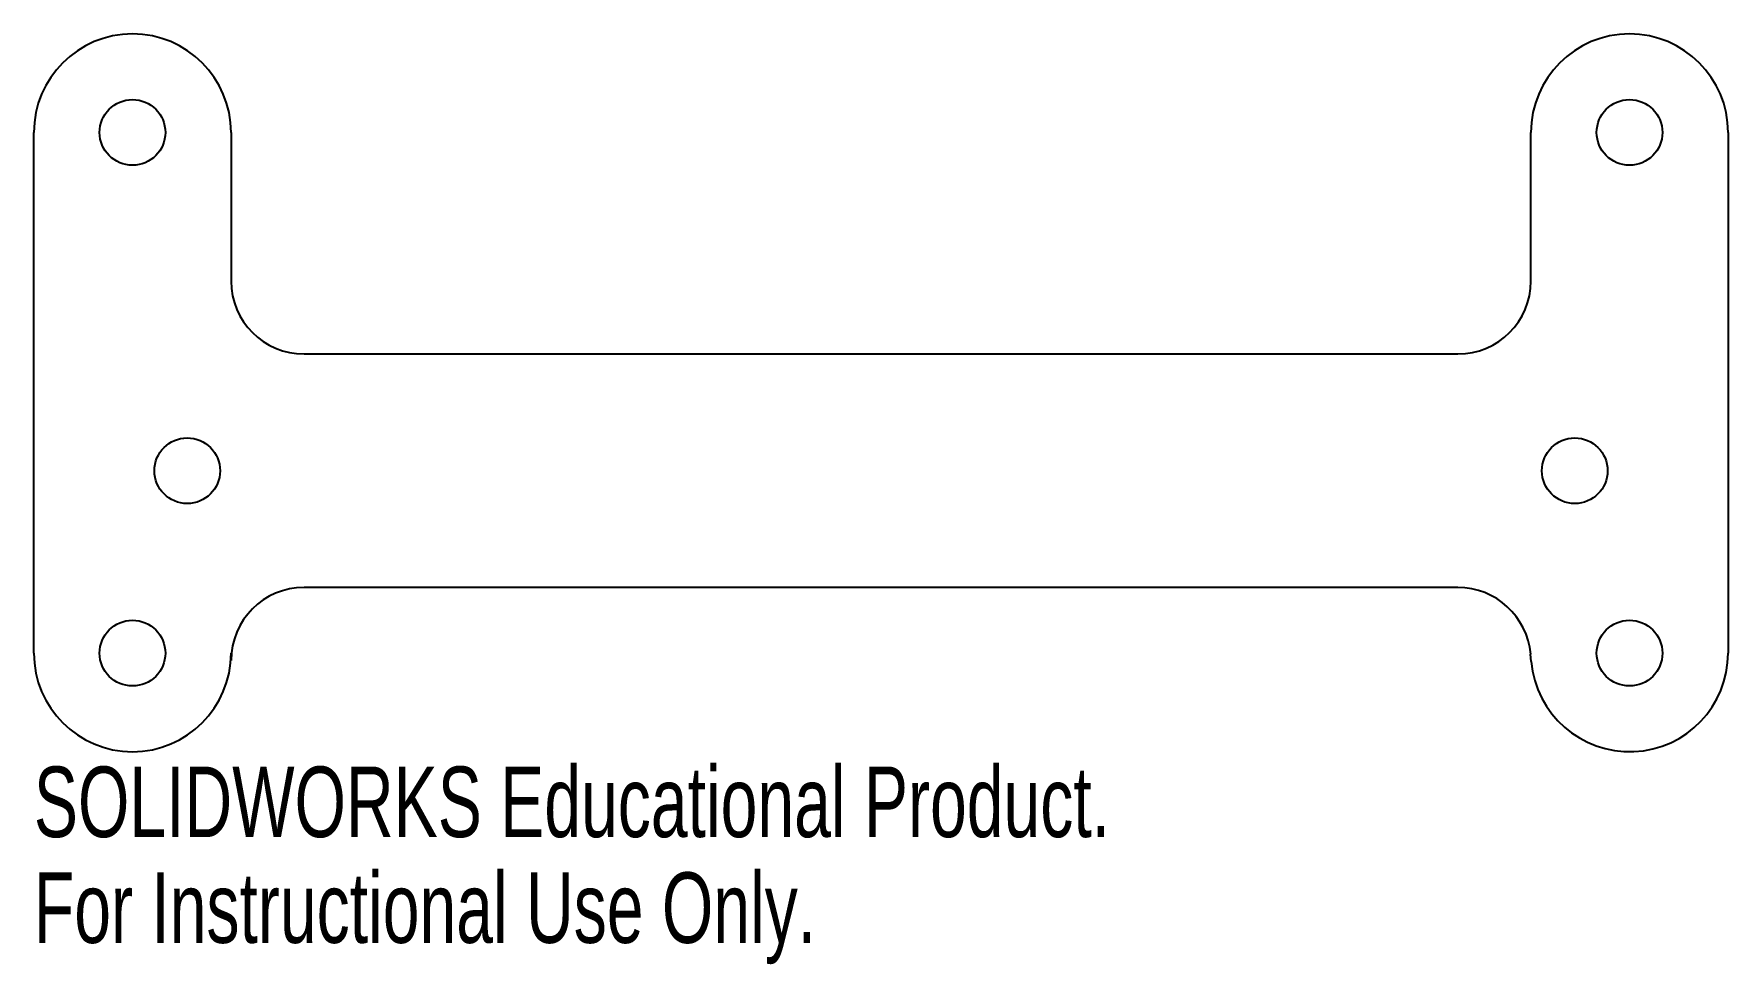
# Model space of a CAD drawing. Header units: millimetres. Extents: x -58 to 58, y -34 to 30.
import ezdxf

# ---------------------------------------------------------------- set-up
doc = ezdxf.new("R2010")
doc.units = ezdxf.units.MM
doc.styles.add('SLDTEXTSTYLE0', font='TXT', dxfattribs={"width": 0.7})

msp = doc.modelspace()

# ---------------------------------------------------------------- linework, layer by layer
at = {"color": 7, "linetype": 'Continuous', "lineweight": 25}
for p, q in [((-58, -12.5), (-58, 23.18)), ((-44.5, 23.18), (-44.5, 13)), ((44.5, 13), (44.5, 23.18)), ((58, 23.18), (58, -12.5)), ((-39.5, 8), (39.5, 8)), ((39.5, -8), (-39.5, -8)), ((-44.5, -13), (-44.5, -12.5)), ((44.52, -13.07), (44.48, -12.57))]:
    msp.add_line(p, q, dxfattribs=at)
for centre in [(-51.25, 23.18), (51.25, 23.18), (-47.5, 0), (47.5, 0), (-51.25, -12.5), (51.25, -12.5)]:
    msp.add_circle(centre, 2.25, dxfattribs=at)
for centre, radius, start, end in [((-51.25, 23.18), 6.75, 0, 180), ((51.25, 23.18), 6.75, 0, 180), ((-39.5, 13), 5, 180, 270), ((39.5, 13), 5, 270, 0), ((-39.5, -13), 5, 90, 180), ((39.5, -13), 5, 4.9084, 90), ((-51.25, -12.5), 6.75, 180, 0), ((51.25, -12.5), 6.75, 184.9084, 0)]:
    msp.add_arc(centre, radius, start, end, dxfattribs=at)

# ---------------------------------------------------------------- texts
at = {"color": 7, "linetype": 'Continuous', "char_height": 4.8336, "attachment_point": 1, "style": 'SLDTEXTSTYLE0'}
for s, insert in [('SOLIDWORKS Educational Product.', (-58, -20.27)), ('For Instructional Use Only.', (-58, -27.52))]:
    msp.add_mtext(s, dxfattribs=dict(at, insert=insert))

doc.saveas('drawing.dxf')
